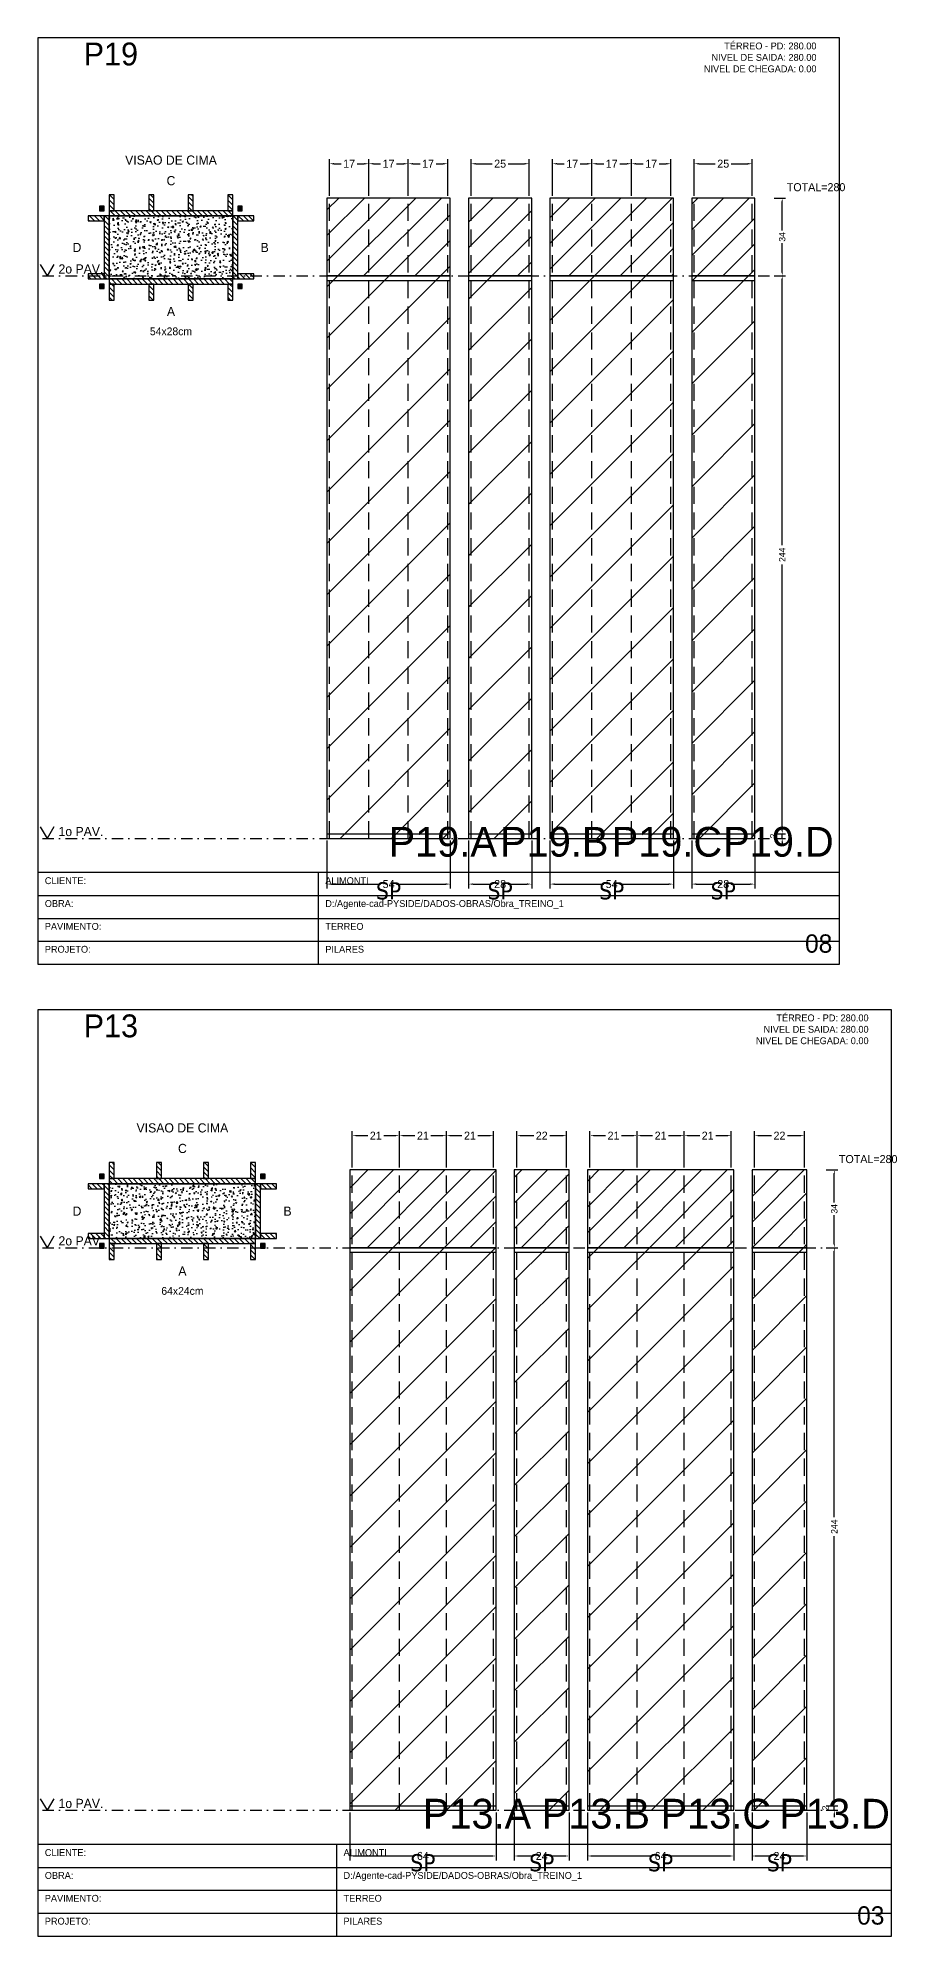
# Model space of a CAD drawing. Header units: metres. Extents: x 0 to 2095, y 0 to 2105.
# Drawn here: x 797 to 1173, y 0 to 830 of the extents above; entities that cross this region are included whole.
import ezdxf
from ezdxf.enums import TextEntityAlignment as Align

# ---------------------------------------------------------------- set-up
doc = ezdxf.new("R2010")
doc.units = ezdxf.units.M
doc.linetypes.add('DIVIDE2', pattern=[0.25, 0.125, -0.0625, 0, -0.0625])
doc.linetypes.add('HIDDEN', pattern=[0.375, 0.25, -0.125])
for name, color, linetype in [('BORDA_CELULA', 9, 'Continuous'), ('CARIMBO', 255, 'Continuous'), ('CHAPA', 1, 'Continuous'), ('CONCRETO', 251, 'Continuous'), ('COTA', 241, 'Continuous'), ('Hachura', 251, 'Continuous'), ('LABEL_ID', 3, 'Continuous'), ('NOMENCLATURA', 7, 'Continuous'), ('Nível', 160, 'Continuous'), ('Painéis', 200, 'Continuous'), ('SARR_2.2x7', 40, 'Continuous'), ('Texto Seção', 7, 'Continuous'), ('TEXTO_GERAL', 7, 'Continuous')]:
    doc.layers.add(name, color=color, linetype=linetype)
doc.dimstyles.new('FACE_DIM', dxfattribs={"dimtxt": 3.5, "dimasz": 2, "dimexe": 2, "dimexo": 1, "dimgap": 1, "dimtad": 1, "dimdec": 0, "dimrnd": 1, "dimcen": 2.5, "dimclrd": 4, "dimclre": 4, "dimclrt": 4, "dimazin": 3, "dimtfac": 1, "dimtmove": 0, "dimatfit": 3})

# ---------------------------------------------------------------- blocks, each defined once
blk = doc.blocks.new('_CLOSEDFILLED')
at = {"color": 0, "linetype": 'BYBLOCK'}
blk.add_solid([(-1, 0.16), (0, 0), (-1, -0.16)], dxfattribs=at)
blk = doc.blocks.new('*D33')
at = {"color": 4}
for p, q in [((933.2, 54), (933.2, 33)), ((997.2, 54), (997.2, 33)), ((935.2, 35), (961.7, 35)), ((968.7, 35), (995.2, 35))]:
    blk.add_line(p, q, dxfattribs=at)
at = {"layer": 'Defpoints'}
for p in [(933.2, 55), (997.2, 55), (933.2, 35)]:
    blk.add_point(p, dxfattribs=at)
at = {"color": 4, "xscale": 2, "yscale": 2, "rotation": 180}
blk.add_blockref('_CLOSEDFILLED', (933.2, 35), dxfattribs=at)
at = {"color": 4, "xscale": 2, "yscale": 2}
blk.add_blockref('_CLOSEDFILLED', (997.2, 35), dxfattribs=at)
at = {"color": 4, "insert": (965.2, 35), "char_height": 3.5, "attachment_point": 5}
blk.add_mtext('64', dxfattribs=at)
blk = doc.blocks.new('*D34')
at = {"color": 4}
for p, q in [((934.3, 336), (934.3, 352)), ((936.3, 350), (941.1, 350)), ((948.1, 350), (952.9, 350)), ((954.9, 336), (954.9, 352))]:
    blk.add_line(p, q, dxfattribs=at)
at = {"layer": 'Defpoints'}
for p in [(934.3, 350), (934.3, 335), (954.9, 335)]:
    blk.add_point(p, dxfattribs=at)
at = {"color": 4, "xscale": 2, "yscale": 2, "rotation": 180}
blk.add_blockref('_CLOSEDFILLED', (934.3, 350), dxfattribs=at)
at = {"color": 4, "xscale": 2, "yscale": 2}
blk.add_blockref('_CLOSEDFILLED', (954.9, 350), dxfattribs=at)
at = {"color": 4, "insert": (944.6, 350), "char_height": 3.5, "attachment_point": 5}
blk.add_mtext('21', dxfattribs=at)
blk = doc.blocks.new('*D35')
at = {"color": 4}
for p, q in [((954.9, 336), (954.9, 352)), ((956.9, 350), (961.7, 350)), ((968.7, 350), (973.5, 350)), ((975.5, 336), (975.5, 352))]:
    blk.add_line(p, q, dxfattribs=at)
at = {"layer": 'Defpoints'}
for p in [(954.9, 350), (954.9, 335), (975.5, 335)]:
    blk.add_point(p, dxfattribs=at)
at = {"color": 4, "xscale": 2, "yscale": 2, "rotation": 180}
blk.add_blockref('_CLOSEDFILLED', (954.9, 350), dxfattribs=at)
at = {"color": 4, "xscale": 2, "yscale": 2}
blk.add_blockref('_CLOSEDFILLED', (975.5, 350), dxfattribs=at)
at = {"color": 4, "insert": (965.2, 350), "char_height": 3.5, "attachment_point": 5}
blk.add_mtext('21', dxfattribs=at)
blk = doc.blocks.new('*D36')
at = {"color": 4}
for p, q in [((975.5, 336), (975.5, 352)), ((977.5, 350), (982.3, 350)), ((989.3, 350), (994.1, 350)), ((996.1, 336), (996.1, 352))]:
    blk.add_line(p, q, dxfattribs=at)
at = {"layer": 'Defpoints'}
for p in [(975.5, 350), (975.5, 335), (996.1, 335)]:
    blk.add_point(p, dxfattribs=at)
at = {"color": 4, "xscale": 2, "yscale": 2, "rotation": 180}
blk.add_blockref('_CLOSEDFILLED', (975.5, 350), dxfattribs=at)
at = {"color": 4, "xscale": 2, "yscale": 2}
blk.add_blockref('_CLOSEDFILLED', (996.1, 350), dxfattribs=at)
at = {"color": 4, "insert": (985.8, 350), "char_height": 3.5, "attachment_point": 5}
blk.add_mtext('21', dxfattribs=at)
blk = doc.blocks.new('*D37')
at = {"color": 4}
for p, q in [((1005.2, 54), (1005.2, 33)), ((1029.2, 54), (1029.2, 33)), ((1007.2, 35), (1013.7, 35)), ((1020.7, 35), (1027.2, 35))]:
    blk.add_line(p, q, dxfattribs=at)
at = {"layer": 'Defpoints'}
for p in [(1005.2, 55), (1029.2, 55), (1005.2, 35)]:
    blk.add_point(p, dxfattribs=at)
at = {"color": 4, "xscale": 2, "yscale": 2, "rotation": 180}
blk.add_blockref('_CLOSEDFILLED', (1005.2, 35), dxfattribs=at)
at = {"color": 4, "xscale": 2, "yscale": 2}
blk.add_blockref('_CLOSEDFILLED', (1029.2, 35), dxfattribs=at)
at = {"color": 4, "insert": (1017.2, 35), "char_height": 3.5, "attachment_point": 5}
blk.add_mtext('24', dxfattribs=at)
blk = doc.blocks.new('*D38')
at = {"color": 4}
for p, q in [((1006.3, 336), (1006.3, 352)), ((1008.3, 350), (1013.7, 350)), ((1020.7, 350), (1026.1, 350)), ((1028.1, 336), (1028.1, 352))]:
    blk.add_line(p, q, dxfattribs=at)
at = {"layer": 'Defpoints'}
for p in [(1006.3, 350), (1006.3, 335), (1028.1, 335)]:
    blk.add_point(p, dxfattribs=at)
at = {"color": 4, "xscale": 2, "yscale": 2, "rotation": 180}
blk.add_blockref('_CLOSEDFILLED', (1006.3, 350), dxfattribs=at)
at = {"color": 4, "xscale": 2, "yscale": 2}
blk.add_blockref('_CLOSEDFILLED', (1028.1, 350), dxfattribs=at)
at = {"color": 4, "insert": (1017.2, 350), "char_height": 3.5, "attachment_point": 5}
blk.add_mtext('22', dxfattribs=at)
blk = doc.blocks.new('*D39')
at = {"color": 4}
for p, q in [((1037.2, 54), (1037.2, 33)), ((1101.2, 54), (1101.2, 33)), ((1039.2, 35), (1065.7, 35)), ((1072.7, 35), (1099.2, 35))]:
    blk.add_line(p, q, dxfattribs=at)
at = {"layer": 'Defpoints'}
for p in [(1037.2, 55), (1101.2, 55), (1037.2, 35)]:
    blk.add_point(p, dxfattribs=at)
at = {"color": 4, "xscale": 2, "yscale": 2, "rotation": 180}
blk.add_blockref('_CLOSEDFILLED', (1037.2, 35), dxfattribs=at)
at = {"color": 4, "xscale": 2, "yscale": 2}
blk.add_blockref('_CLOSEDFILLED', (1101.2, 35), dxfattribs=at)
at = {"color": 4, "insert": (1069.2, 35), "char_height": 3.5, "attachment_point": 5}
blk.add_mtext('64', dxfattribs=at)
blk = doc.blocks.new('*D40')
at = {"color": 4}
for p, q in [((1038.3, 336), (1038.3, 352)), ((1040.3, 350), (1045.1, 350)), ((1052.1, 350), (1056.9, 350)), ((1058.9, 336), (1058.9, 352))]:
    blk.add_line(p, q, dxfattribs=at)
at = {"layer": 'Defpoints'}
for p in [(1038.3, 350), (1038.3, 335), (1058.9, 335)]:
    blk.add_point(p, dxfattribs=at)
at = {"color": 4, "xscale": 2, "yscale": 2, "rotation": 180}
blk.add_blockref('_CLOSEDFILLED', (1038.3, 350), dxfattribs=at)
at = {"color": 4, "xscale": 2, "yscale": 2}
blk.add_blockref('_CLOSEDFILLED', (1058.9, 350), dxfattribs=at)
at = {"color": 4, "insert": (1048.6, 350), "char_height": 3.5, "attachment_point": 5}
blk.add_mtext('21', dxfattribs=at)
blk = doc.blocks.new('*D41')
at = {"color": 4}
for p, q in [((1058.9, 336), (1058.9, 352)), ((1060.9, 350), (1065.7, 350)), ((1072.7, 350), (1077.5, 350)), ((1079.5, 336), (1079.5, 352))]:
    blk.add_line(p, q, dxfattribs=at)
at = {"layer": 'Defpoints'}
for p in [(1058.9, 350), (1058.9, 335), (1079.5, 335)]:
    blk.add_point(p, dxfattribs=at)
at = {"color": 4, "xscale": 2, "yscale": 2, "rotation": 180}
blk.add_blockref('_CLOSEDFILLED', (1058.9, 350), dxfattribs=at)
at = {"color": 4, "xscale": 2, "yscale": 2}
blk.add_blockref('_CLOSEDFILLED', (1079.5, 350), dxfattribs=at)
at = {"color": 4, "insert": (1069.2, 350), "char_height": 3.5, "attachment_point": 5}
blk.add_mtext('21', dxfattribs=at)
blk = doc.blocks.new('*D42')
at = {"color": 4}
for p, q in [((1079.5, 336), (1079.5, 352)), ((1081.5, 350), (1086.3, 350)), ((1093.3, 350), (1098.1, 350)), ((1100.1, 336), (1100.1, 352))]:
    blk.add_line(p, q, dxfattribs=at)
at = {"layer": 'Defpoints'}
for p in [(1079.5, 350), (1079.5, 335), (1100.1, 335)]:
    blk.add_point(p, dxfattribs=at)
at = {"color": 4, "xscale": 2, "yscale": 2, "rotation": 180}
blk.add_blockref('_CLOSEDFILLED', (1079.5, 350), dxfattribs=at)
at = {"color": 4, "xscale": 2, "yscale": 2}
blk.add_blockref('_CLOSEDFILLED', (1100.1, 350), dxfattribs=at)
at = {"color": 4, "insert": (1089.8, 350), "char_height": 3.5, "attachment_point": 5}
blk.add_mtext('21', dxfattribs=at)
blk = doc.blocks.new('*D43')
at = {"color": 4}
for p, q in [((1109.2, 54), (1109.2, 33)), ((1133.2, 54), (1133.2, 33)), ((1111.2, 35), (1117.7, 35)), ((1124.7, 35), (1131.2, 35))]:
    blk.add_line(p, q, dxfattribs=at)
at = {"layer": 'Defpoints'}
for p in [(1109.2, 55), (1133.2, 55), (1109.2, 35)]:
    blk.add_point(p, dxfattribs=at)
at = {"color": 4, "xscale": 2, "yscale": 2, "rotation": 180}
blk.add_blockref('_CLOSEDFILLED', (1109.2, 35), dxfattribs=at)
at = {"color": 4, "xscale": 2, "yscale": 2}
blk.add_blockref('_CLOSEDFILLED', (1133.2, 35), dxfattribs=at)
at = {"color": 4, "insert": (1121.2, 35), "char_height": 3.5, "attachment_point": 5}
blk.add_mtext('24', dxfattribs=at)
blk = doc.blocks.new('*D44')
at = {"color": 4}
for p, q in [((1110.3, 336), (1110.3, 352)), ((1112.3, 350), (1117.7, 350)), ((1124.7, 350), (1130.1, 350)), ((1132.1, 336), (1132.1, 352))]:
    blk.add_line(p, q, dxfattribs=at)
at = {"layer": 'Defpoints'}
for p in [(1110.3, 350), (1110.3, 335), (1132.1, 335)]:
    blk.add_point(p, dxfattribs=at)
at = {"color": 4, "xscale": 2, "yscale": 2, "rotation": 180}
blk.add_blockref('_CLOSEDFILLED', (1110.3, 350), dxfattribs=at)
at = {"color": 4, "xscale": 2, "yscale": 2}
blk.add_blockref('_CLOSEDFILLED', (1132.1, 350), dxfattribs=at)
at = {"color": 4, "insert": (1121.2, 350), "char_height": 3.5, "attachment_point": 5}
blk.add_mtext('22', dxfattribs=at)
blk = doc.blocks.new('*D46')
at = {"color": 4}
for p, q in [((1141.7, 301), (1146.7, 301)), ((1145.2, 183.2), (1145.2, 299.5)), ((1145.2, 58.5), (1145.2, 174.8)), ((1141.7, 57), (1146.7, 57))]:
    blk.add_line(p, q, dxfattribs=at)
at = {"layer": 'Defpoints'}
for p in [(1141.2, 301), (1141.2, 57), (1145.2, 57)]:
    blk.add_point(p, dxfattribs=at)
at = {"color": 4, "xscale": 1.5, "yscale": 1.5}
for p, rotation in [((1145.2, 301), 90), ((1145.2, 57), 270)]:
    blk.add_blockref('_CLOSEDFILLED', p, dxfattribs=dict(at, rotation=rotation))
at = {"color": 4, "insert": (1145.2, 179), "char_height": 2.8, "attachment_point": 5, "rotation": 90}
blk.add_mtext('244', dxfattribs=at)
blk = doc.blocks.new('*D47')
at = {"color": 4}
for p, q in [((1141.7, 335), (1146.7, 335)), ((1145.2, 320.8), (1145.2, 333.5)), ((1145.2, 302.5), (1145.2, 315.2)), ((1141.7, 301), (1146.7, 301))]:
    blk.add_line(p, q, dxfattribs=at)
at = {"layer": 'Defpoints'}
for p in [(1141.2, 335), (1141.2, 301), (1145.2, 301)]:
    blk.add_point(p, dxfattribs=at)
at = {"color": 4, "xscale": 1.5, "yscale": 1.5}
for p, rotation in [((1145.2, 335), 90), ((1145.2, 301), 270)]:
    blk.add_blockref('_CLOSEDFILLED', p, dxfattribs=dict(at, rotation=rotation))
at = {"color": 4, "insert": (1145.2, 318), "char_height": 2.8, "attachment_point": 5, "rotation": 90}
blk.add_mtext('34', dxfattribs=at)
blk = doc.blocks.new('*D96')
at = {"color": 4}
for p, q in [((923.2, 479), (923.2, 458)), ((977.2, 479), (977.2, 458)), ((925.2, 460), (946.7, 460)), ((953.7, 460), (975.2, 460))]:
    blk.add_line(p, q, dxfattribs=at)
at = {"layer": 'Defpoints'}
for p in [(923.2, 480), (977.2, 480), (923.2, 460)]:
    blk.add_point(p, dxfattribs=at)
at = {"color": 4, "xscale": 2, "yscale": 2, "rotation": 180}
blk.add_blockref('_CLOSEDFILLED', (923.2, 460), dxfattribs=at)
at = {"color": 4, "xscale": 2, "yscale": 2}
blk.add_blockref('_CLOSEDFILLED', (977.2, 460), dxfattribs=at)
at = {"color": 4, "insert": (950.2, 460), "char_height": 3.5, "attachment_point": 5}
blk.add_mtext('54', dxfattribs=at)
blk = doc.blocks.new('*D97')
at = {"color": 4}
for p, q in [((924.3, 761), (924.3, 777)), ((926.3, 775), (929.43, 775)), ((936.43, 775), (939.57, 775)), ((941.57, 761), (941.57, 777))]:
    blk.add_line(p, q, dxfattribs=at)
at = {"layer": 'Defpoints'}
for p in [(924.3, 775), (924.3, 760), (941.57, 760)]:
    blk.add_point(p, dxfattribs=at)
at = {"color": 4, "xscale": 2, "yscale": 2, "rotation": 180}
blk.add_blockref('_CLOSEDFILLED', (924.3, 775), dxfattribs=at)
at = {"color": 4, "xscale": 2, "yscale": 2}
blk.add_blockref('_CLOSEDFILLED', (941.57, 775), dxfattribs=at)
at = {"color": 4, "insert": (932.93, 775), "char_height": 3.5, "attachment_point": 5}
blk.add_mtext('17', dxfattribs=at)
blk = doc.blocks.new('*D98')
at = {"color": 4}
for p, q in [((941.57, 761), (941.57, 777)), ((943.57, 775), (946.7, 775)), ((953.7, 775), (956.83, 775)), ((958.83, 761), (958.83, 777))]:
    blk.add_line(p, q, dxfattribs=at)
at = {"layer": 'Defpoints'}
for p in [(941.57, 775), (941.57, 760), (958.83, 760)]:
    blk.add_point(p, dxfattribs=at)
at = {"color": 4, "xscale": 2, "yscale": 2, "rotation": 180}
blk.add_blockref('_CLOSEDFILLED', (941.57, 775), dxfattribs=at)
at = {"color": 4, "xscale": 2, "yscale": 2}
blk.add_blockref('_CLOSEDFILLED', (958.83, 775), dxfattribs=at)
at = {"color": 4, "insert": (950.2, 775), "char_height": 3.5, "attachment_point": 5}
blk.add_mtext('17', dxfattribs=at)
blk = doc.blocks.new('*D99')
at = {"color": 4}
for p, q in [((958.83, 761), (958.83, 777)), ((960.83, 775), (963.97, 775)), ((970.97, 775), (974.1, 775)), ((976.1, 761), (976.1, 777))]:
    blk.add_line(p, q, dxfattribs=at)
at = {"layer": 'Defpoints'}
for p in [(958.83, 775), (958.83, 760), (976.1, 760)]:
    blk.add_point(p, dxfattribs=at)
at = {"color": 4, "xscale": 2, "yscale": 2, "rotation": 180}
blk.add_blockref('_CLOSEDFILLED', (958.83, 775), dxfattribs=at)
at = {"color": 4, "xscale": 2, "yscale": 2}
blk.add_blockref('_CLOSEDFILLED', (976.1, 775), dxfattribs=at)
at = {"color": 4, "insert": (967.47, 775), "char_height": 3.5, "attachment_point": 5}
blk.add_mtext('17', dxfattribs=at)
blk = doc.blocks.new('*D100')
at = {"color": 4}
for p, q in [((985.2, 479), (985.2, 458)), ((1012.8, 479), (1012.8, 458)), ((987.2, 460), (995.5, 460)), ((1002.5, 460), (1010.8, 460))]:
    blk.add_line(p, q, dxfattribs=at)
at = {"layer": 'Defpoints'}
for p in [(985.2, 480), (1012.8, 480), (985.2, 460)]:
    blk.add_point(p, dxfattribs=at)
at = {"color": 4, "xscale": 2, "yscale": 2, "rotation": 180}
blk.add_blockref('_CLOSEDFILLED', (985.2, 460), dxfattribs=at)
at = {"color": 4, "xscale": 2, "yscale": 2}
blk.add_blockref('_CLOSEDFILLED', (1012.8, 460), dxfattribs=at)
at = {"color": 4, "insert": (999, 460), "char_height": 3.5, "attachment_point": 5}
blk.add_mtext('28', dxfattribs=at)
blk = doc.blocks.new('*D101')
at = {"color": 4}
for p, q in [((986.3, 761), (986.3, 777)), ((988.3, 775), (995.5, 775)), ((1002.5, 775), (1009.7, 775)), ((1011.7, 761), (1011.7, 777))]:
    blk.add_line(p, q, dxfattribs=at)
at = {"layer": 'Defpoints'}
for p in [(986.3, 775), (986.3, 760), (1011.7, 760)]:
    blk.add_point(p, dxfattribs=at)
at = {"color": 4, "xscale": 2, "yscale": 2, "rotation": 180}
blk.add_blockref('_CLOSEDFILLED', (986.3, 775), dxfattribs=at)
at = {"color": 4, "xscale": 2, "yscale": 2}
blk.add_blockref('_CLOSEDFILLED', (1011.7, 775), dxfattribs=at)
at = {"color": 4, "insert": (999, 775), "char_height": 3.5, "attachment_point": 5}
blk.add_mtext('25', dxfattribs=at)
blk = doc.blocks.new('*D102')
at = {"color": 4}
for p, q in [((1020.8, 479), (1020.8, 458)), ((1074.8, 479), (1074.8, 458)), ((1022.8, 460), (1044.3, 460)), ((1051.3, 460), (1072.8, 460))]:
    blk.add_line(p, q, dxfattribs=at)
at = {"layer": 'Defpoints'}
for p in [(1020.8, 480), (1074.8, 480), (1020.8, 460)]:
    blk.add_point(p, dxfattribs=at)
at = {"color": 4, "xscale": 2, "yscale": 2, "rotation": 180}
blk.add_blockref('_CLOSEDFILLED', (1020.8, 460), dxfattribs=at)
at = {"color": 4, "xscale": 2, "yscale": 2}
blk.add_blockref('_CLOSEDFILLED', (1074.8, 460), dxfattribs=at)
at = {"color": 4, "insert": (1047.8, 460), "char_height": 3.5, "attachment_point": 5}
blk.add_mtext('54', dxfattribs=at)
blk = doc.blocks.new('*D103')
at = {"color": 4}
for p, q in [((1021.9, 761), (1021.9, 777)), ((1023.9, 775), (1027.03, 775)), ((1034.03, 775), (1037.17, 775)), ((1039.17, 761), (1039.17, 777))]:
    blk.add_line(p, q, dxfattribs=at)
at = {"layer": 'Defpoints'}
for p in [(1021.9, 775), (1021.9, 760), (1039.17, 760)]:
    blk.add_point(p, dxfattribs=at)
at = {"color": 4, "xscale": 2, "yscale": 2, "rotation": 180}
blk.add_blockref('_CLOSEDFILLED', (1021.9, 775), dxfattribs=at)
at = {"color": 4, "xscale": 2, "yscale": 2}
blk.add_blockref('_CLOSEDFILLED', (1039.17, 775), dxfattribs=at)
at = {"color": 4, "insert": (1030.53, 775), "char_height": 3.5, "attachment_point": 5}
blk.add_mtext('17', dxfattribs=at)
blk = doc.blocks.new('*D104')
at = {"color": 4}
for p, q in [((1039.17, 761), (1039.17, 777)), ((1041.17, 775), (1044.3, 775)), ((1051.3, 775), (1054.43, 775)), ((1056.43, 761), (1056.43, 777))]:
    blk.add_line(p, q, dxfattribs=at)
at = {"layer": 'Defpoints'}
for p in [(1039.17, 775), (1039.17, 760), (1056.43, 760)]:
    blk.add_point(p, dxfattribs=at)
at = {"color": 4, "xscale": 2, "yscale": 2, "rotation": 180}
blk.add_blockref('_CLOSEDFILLED', (1039.17, 775), dxfattribs=at)
at = {"color": 4, "xscale": 2, "yscale": 2}
blk.add_blockref('_CLOSEDFILLED', (1056.43, 775), dxfattribs=at)
at = {"color": 4, "insert": (1047.8, 775), "char_height": 3.5, "attachment_point": 5}
blk.add_mtext('17', dxfattribs=at)
blk = doc.blocks.new('*D105')
at = {"color": 4}
for p, q in [((1056.43, 761), (1056.43, 777)), ((1058.43, 775), (1061.57, 775)), ((1068.57, 775), (1071.7, 775)), ((1073.7, 761), (1073.7, 777))]:
    blk.add_line(p, q, dxfattribs=at)
at = {"layer": 'Defpoints'}
for p in [(1056.43, 775), (1056.43, 760), (1073.7, 760)]:
    blk.add_point(p, dxfattribs=at)
at = {"color": 4, "xscale": 2, "yscale": 2, "rotation": 180}
blk.add_blockref('_CLOSEDFILLED', (1056.43, 775), dxfattribs=at)
at = {"color": 4, "xscale": 2, "yscale": 2}
blk.add_blockref('_CLOSEDFILLED', (1073.7, 775), dxfattribs=at)
at = {"color": 4, "insert": (1065.07, 775), "char_height": 3.5, "attachment_point": 5}
blk.add_mtext('17', dxfattribs=at)
blk = doc.blocks.new('*D106')
at = {"color": 4}
for p, q in [((1082.8, 479), (1082.8, 458)), ((1110.4, 479), (1110.4, 458)), ((1084.8, 460), (1093.1, 460)), ((1100.1, 460), (1108.4, 460))]:
    blk.add_line(p, q, dxfattribs=at)
at = {"layer": 'Defpoints'}
for p in [(1082.8, 480), (1110.4, 480), (1082.8, 460)]:
    blk.add_point(p, dxfattribs=at)
at = {"color": 4, "xscale": 2, "yscale": 2, "rotation": 180}
blk.add_blockref('_CLOSEDFILLED', (1082.8, 460), dxfattribs=at)
at = {"color": 4, "xscale": 2, "yscale": 2}
blk.add_blockref('_CLOSEDFILLED', (1110.4, 460), dxfattribs=at)
at = {"color": 4, "insert": (1096.6, 460), "char_height": 3.5, "attachment_point": 5}
blk.add_mtext('28', dxfattribs=at)
blk = doc.blocks.new('*D107')
at = {"color": 4}
for p, q in [((1083.9, 761), (1083.9, 777)), ((1085.9, 775), (1093.1, 775)), ((1100.1, 775), (1107.3, 775)), ((1109.3, 761), (1109.3, 777))]:
    blk.add_line(p, q, dxfattribs=at)
at = {"layer": 'Defpoints'}
for p in [(1083.9, 775), (1083.9, 760), (1109.3, 760)]:
    blk.add_point(p, dxfattribs=at)
at = {"color": 4, "xscale": 2, "yscale": 2, "rotation": 180}
blk.add_blockref('_CLOSEDFILLED', (1083.9, 775), dxfattribs=at)
at = {"color": 4, "xscale": 2, "yscale": 2}
blk.add_blockref('_CLOSEDFILLED', (1109.3, 775), dxfattribs=at)
at = {"color": 4, "insert": (1096.6, 775), "char_height": 3.5, "attachment_point": 5}
blk.add_mtext('25', dxfattribs=at)
blk = doc.blocks.new('*D109')
at = {"color": 4}
for p, q in [((1118.9, 726), (1123.9, 726)), ((1122.4, 608.2), (1122.4, 724.5)), ((1122.4, 483.5), (1122.4, 599.8)), ((1118.9, 482), (1123.9, 482))]:
    blk.add_line(p, q, dxfattribs=at)
at = {"layer": 'Defpoints'}
for p in [(1118.4, 726), (1118.4, 482), (1122.4, 482)]:
    blk.add_point(p, dxfattribs=at)
at = {"color": 4, "xscale": 1.5, "yscale": 1.5}
for p, rotation in [((1122.4, 726), 90), ((1122.4, 482), 270)]:
    blk.add_blockref('_CLOSEDFILLED', p, dxfattribs=dict(at, rotation=rotation))
at = {"color": 4, "insert": (1122.4, 604), "char_height": 2.8, "attachment_point": 5, "rotation": 90}
blk.add_mtext('244', dxfattribs=at)
blk = doc.blocks.new('*D110')
at = {"color": 4}
for p, q in [((1118.9, 760), (1123.9, 760)), ((1122.4, 745.8), (1122.4, 758.5)), ((1122.4, 727.5), (1122.4, 740.2)), ((1118.9, 726), (1123.9, 726))]:
    blk.add_line(p, q, dxfattribs=at)
at = {"layer": 'Defpoints'}
for p in [(1118.4, 760), (1118.4, 726), (1122.4, 726)]:
    blk.add_point(p, dxfattribs=at)
at = {"color": 4, "xscale": 1.5, "yscale": 1.5}
for p, rotation in [((1122.4, 760), 90), ((1122.4, 726), 270)]:
    blk.add_blockref('_CLOSEDFILLED', p, dxfattribs=dict(at, rotation=rotation))
at = {"color": 4, "insert": (1122.4, 743), "char_height": 2.8, "attachment_point": 5, "rotation": 90}
blk.add_mtext('34', dxfattribs=at)

msp = doc.modelspace()

# ---------------------------------------------------------------- hatches: boundary and pattern name
at = {"layer": 'CHAPA'}
for points in [[(823.8, 754.4), (825.8, 754.4), (825.8, 756.4), (823.8, 756.4)], [(884.2, 754.4), (886.2, 754.4), (886.2, 756.4), (884.2, 756.4)], [(823.8, 720.4), (825.8, 720.4), (825.8, 722.4), (823.8, 722.4)], [(884.2, 720.4), (886.2, 720.4), (886.2, 722.4), (884.2, 722.4)], [(823.8, 331.2), (825.8, 331.2), (825.8, 333.2), (823.8, 333.2)], [(894.2, 331.2), (896.2, 331.2), (896.2, 333.2), (894.2, 333.2)], [(823.8, 300.8), (825.8, 300.8), (825.8, 302.8), (823.8, 302.8)], [(894.2, 300.8), (896.2, 300.8), (896.2, 302.8), (894.2, 302.8)]]:
    msp.add_hatch(color=1, dxfattribs=at).paths.add_polyline_path(points)
at = {"layer": 'COTA'}
h = msp.add_hatch(dxfattribs=at)
h.set_pattern_fill('AR-CONC', color=256, scale=0.03)
h.paths.add_polyline_path([(828, 724.6), (882, 724.6), (882, 752.2), (828, 752.2)])
h = msp.add_hatch(dxfattribs=at)
h.set_pattern_fill('AR-CONC', color=256, scale=0.03)
h.paths.add_polyline_path([(828, 305), (892, 305), (892, 329), (828, 329)])
at = {"layer": 'Hachura'}
h = msp.add_hatch(dxfattribs=at)
h.set_pattern_fill('ANSI31', color=256, scale=2.5)
h.paths.add_polyline_path([(923.2, 726), (977.2, 726), (977.2, 760), (923.2, 760)])
h = msp.add_hatch(dxfattribs=at)
h.set_pattern_fill('ANSI31', color=256, scale=2.5)
h.paths.add_polyline_path([(985.2, 726), (1012.8, 726), (1012.8, 760), (985.2, 760)])
h = msp.add_hatch(dxfattribs=at)
h.set_pattern_fill('ANSI31', color=256, scale=2.5)
h.paths.add_polyline_path([(1020.8, 726), (1074.8, 726), (1074.8, 760), (1020.8, 760)])
h = msp.add_hatch(dxfattribs=at)
h.set_pattern_fill('ANSI31', color=256, scale=2.5)
h.paths.add_polyline_path([(1082.8, 726), (1110.4, 726), (1110.4, 760), (1082.8, 760)])
h = msp.add_hatch(dxfattribs=at)
h.set_pattern_fill('ANSI31', color=256, scale=0.5, angle=270)
h.paths.add_polyline_path([(825.8, 724.6), (828, 724.6), (828, 752.2), (825.8, 752.2)])
h = msp.add_hatch(dxfattribs=at)
h.set_pattern_fill('ANSI31', color=256, scale=0.5, angle=270)
h.paths.add_polyline_path([(828, 752.2), (882, 752.2), (882, 754.4), (828, 754.4)])
h = msp.add_hatch(dxfattribs=at)
h.set_pattern_fill('ANSI31', color=256, scale=0.5, angle=270)
h.paths.add_polyline_path([(882, 724.6), (884.2, 724.6), (884.2, 752.2), (882, 752.2)])
h = msp.add_hatch(dxfattribs=at)
h.set_pattern_fill('ANSI31', color=256, scale=0.5, angle=270)
h.paths.add_polyline_path([(828, 722.4), (882, 722.4), (882, 724.6), (828, 724.6)])
h = msp.add_hatch(dxfattribs=at)
h.set_pattern_fill('ANSI31', color=256, scale=5)
h.paths.add_polyline_path([(923.2, 480), (977.2, 480), (977.2, 726), (923.2, 726)])
h = msp.add_hatch(dxfattribs=at)
h.set_pattern_fill('ANSI31', color=256, scale=5)
h.paths.add_polyline_path([(985.2, 480), (1012.8, 480), (1012.8, 726), (985.2, 726)])
h = msp.add_hatch(dxfattribs=at)
h.set_pattern_fill('ANSI31', color=256, scale=5)
h.paths.add_polyline_path([(1020.8, 480), (1074.8, 480), (1074.8, 726), (1020.8, 726)])
h = msp.add_hatch(dxfattribs=at)
h.set_pattern_fill('ANSI31', color=256, scale=5)
h.paths.add_polyline_path([(1082.8, 480), (1110.4, 480), (1110.4, 726), (1082.8, 726)])
h = msp.add_hatch(dxfattribs=at)
h.set_pattern_fill('ANSI31', color=256, scale=2.5)
h.paths.add_polyline_path([(933.2, 301), (997.2, 301), (997.2, 335), (933.2, 335)])
h = msp.add_hatch(dxfattribs=at)
h.set_pattern_fill('ANSI31', color=256, scale=2.5)
h.paths.add_polyline_path([(1005.2, 301), (1029.2, 301), (1029.2, 335), (1005.2, 335)])
h = msp.add_hatch(dxfattribs=at)
h.set_pattern_fill('ANSI31', color=256, scale=2.5)
h.paths.add_polyline_path([(1037.2, 301), (1101.2, 301), (1101.2, 335), (1037.2, 335)])
h = msp.add_hatch(dxfattribs=at)
h.set_pattern_fill('ANSI31', color=256, scale=2.5)
h.paths.add_polyline_path([(1109.2, 301), (1133.2, 301), (1133.2, 335), (1109.2, 335)])
h = msp.add_hatch(dxfattribs=at)
h.set_pattern_fill('ANSI31', color=256, scale=0.5, angle=270)
h.paths.add_polyline_path([(825.8, 305), (828, 305), (828, 329), (825.8, 329)])
h = msp.add_hatch(dxfattribs=at)
h.set_pattern_fill('ANSI31', color=256, scale=0.5, angle=270)
h.paths.add_polyline_path([(828, 329), (892, 329), (892, 331.2), (828, 331.2)])
h = msp.add_hatch(dxfattribs=at)
h.set_pattern_fill('ANSI31', color=256, scale=0.5, angle=270)
h.paths.add_polyline_path([(892, 305), (894.2, 305), (894.2, 329), (892, 329)])
h = msp.add_hatch(dxfattribs=at)
h.set_pattern_fill('ANSI31', color=256, scale=0.5, angle=270)
h.paths.add_polyline_path([(828, 302.8), (892, 302.8), (892, 305), (828, 305)])
h = msp.add_hatch(dxfattribs=at)
h.set_pattern_fill('ANSI31', color=256, scale=5)
h.paths.add_polyline_path([(933.2, 55), (997.2, 55), (997.2, 301), (933.2, 301)])
h = msp.add_hatch(dxfattribs=at)
h.set_pattern_fill('ANSI31', color=256, scale=5)
h.paths.add_polyline_path([(1005.2, 55), (1029.2, 55), (1029.2, 301), (1005.2, 301)])
h = msp.add_hatch(dxfattribs=at)
h.set_pattern_fill('ANSI31', color=256, scale=5)
h.paths.add_polyline_path([(1037.2, 55), (1101.2, 55), (1101.2, 301), (1037.2, 301)])
h = msp.add_hatch(dxfattribs=at)
h.set_pattern_fill('ANSI31', color=256, scale=5)
h.paths.add_polyline_path([(1109.2, 55), (1133.2, 55), (1133.2, 301), (1109.2, 301)])
at = {"layer": 'SARR_2.2x7'}
h = msp.add_hatch(dxfattribs=at)
h.set_pattern_fill('ANSI31', color=256, scale=0.5, angle=270)
h.paths.add_polyline_path([(828, 754.4), (830.2, 754.4), (830.2, 761.4), (828, 761.4)])
h = msp.add_hatch(dxfattribs=at)
h.set_pattern_fill('ANSI31', color=256, scale=0.5, angle=270)
h.paths.add_polyline_path([(845.27, 754.4), (847.47, 754.4), (847.47, 761.4), (845.27, 761.4)])
h = msp.add_hatch(dxfattribs=at)
h.set_pattern_fill('ANSI31', color=256, scale=0.5, angle=270)
h.paths.add_polyline_path([(862.53, 754.4), (864.73, 754.4), (864.73, 761.4), (862.53, 761.4)])
h = msp.add_hatch(dxfattribs=at)
h.set_pattern_fill('ANSI31', color=256, scale=0.5, angle=270)
h.paths.add_polyline_path([(879.8, 754.4), (882, 754.4), (882, 761.4), (879.8, 761.4)])
h = msp.add_hatch(dxfattribs=at)
h.set_pattern_fill('ANSI31', color=256, scale=0.5, angle=270)
h.paths.add_polyline_path([(818.8, 750), (825.8, 750), (825.8, 752.2), (818.8, 752.2)])
h = msp.add_hatch(dxfattribs=at)
h.set_pattern_fill('ANSI31', color=256, scale=0.5, angle=270)
h.paths.add_polyline_path([(884.2, 750), (891.2, 750), (891.2, 752.2), (884.2, 752.2)])
h = msp.add_hatch(dxfattribs=at)
h.set_pattern_fill('ANSI31', color=256, scale=0.5, angle=270)
h.paths.add_polyline_path([(818.8, 724.6), (825.8, 724.6), (825.8, 726.8), (818.8, 726.8)])
h = msp.add_hatch(dxfattribs=at)
h.set_pattern_fill('ANSI31', color=256, scale=0.5, angle=270)
h.paths.add_polyline_path([(828, 715.4), (830.2, 715.4), (830.2, 722.4), (828, 722.4)])
h = msp.add_hatch(dxfattribs=at)
h.set_pattern_fill('ANSI31', color=256, scale=0.5, angle=270)
h.paths.add_polyline_path([(845.27, 715.4), (847.47, 715.4), (847.47, 722.4), (845.27, 722.4)])
h = msp.add_hatch(dxfattribs=at)
h.set_pattern_fill('ANSI31', color=256, scale=0.5, angle=270)
h.paths.add_polyline_path([(862.53, 715.4), (864.73, 715.4), (864.73, 722.4), (862.53, 722.4)])
h = msp.add_hatch(dxfattribs=at)
h.set_pattern_fill('ANSI31', color=256, scale=0.5, angle=270)
h.paths.add_polyline_path([(879.8, 715.4), (882, 715.4), (882, 722.4), (879.8, 722.4)])
h = msp.add_hatch(dxfattribs=at)
h.set_pattern_fill('ANSI31', color=256, scale=0.5, angle=270)
h.paths.add_polyline_path([(884.2, 724.6), (891.2, 724.6), (891.2, 726.8), (884.2, 726.8)])
h = msp.add_hatch(dxfattribs=at)
h.set_pattern_fill('ANSI31', color=256, scale=0.5, angle=270)
h.paths.add_polyline_path([(828, 331.2), (830.2, 331.2), (830.2, 338.2), (828, 338.2)])
h = msp.add_hatch(dxfattribs=at)
h.set_pattern_fill('ANSI31', color=256, scale=0.5, angle=270)
h.paths.add_polyline_path([(848.6, 331.2), (850.8, 331.2), (850.8, 338.2), (848.6, 338.2)])
h = msp.add_hatch(dxfattribs=at)
h.set_pattern_fill('ANSI31', color=256, scale=0.5, angle=270)
h.paths.add_polyline_path([(869.2, 331.2), (871.4, 331.2), (871.4, 338.2), (869.2, 338.2)])
h = msp.add_hatch(dxfattribs=at)
h.set_pattern_fill('ANSI31', color=256, scale=0.5, angle=270)
h.paths.add_polyline_path([(889.8, 331.2), (892, 331.2), (892, 338.2), (889.8, 338.2)])
h = msp.add_hatch(dxfattribs=at)
h.set_pattern_fill('ANSI31', color=256, scale=0.5, angle=270)
h.paths.add_polyline_path([(818.8, 326.8), (825.8, 326.8), (825.8, 329), (818.8, 329)])
h = msp.add_hatch(dxfattribs=at)
h.set_pattern_fill('ANSI31', color=256, scale=0.5, angle=270)
h.paths.add_polyline_path([(894.2, 326.8), (901.2, 326.8), (901.2, 329), (894.2, 329)])
h = msp.add_hatch(dxfattribs=at)
h.set_pattern_fill('ANSI31', color=256, scale=0.5, angle=270)
h.paths.add_polyline_path([(818.8, 305), (825.8, 305), (825.8, 307.2), (818.8, 307.2)])
h = msp.add_hatch(dxfattribs=at)
h.set_pattern_fill('ANSI31', color=256, scale=0.5, angle=270)
h.paths.add_polyline_path([(894.2, 305), (901.2, 305), (901.2, 307.2), (894.2, 307.2)])
h = msp.add_hatch(dxfattribs=at)
h.set_pattern_fill('ANSI31', color=256, scale=0.5, angle=270)
h.paths.add_polyline_path([(828, 295.8), (830.2, 295.8), (830.2, 302.8), (828, 302.8)])
h = msp.add_hatch(dxfattribs=at)
h.set_pattern_fill('ANSI31', color=256, scale=0.5, angle=270)
h.paths.add_polyline_path([(848.6, 295.8), (850.8, 295.8), (850.8, 302.8), (848.6, 302.8)])
h = msp.add_hatch(dxfattribs=at)
h.set_pattern_fill('ANSI31', color=256, scale=0.5, angle=270)
h.paths.add_polyline_path([(869.2, 295.8), (871.4, 295.8), (871.4, 302.8), (869.2, 302.8)])
h = msp.add_hatch(dxfattribs=at)
h.set_pattern_fill('ANSI31', color=256, scale=0.5, angle=270)
h.paths.add_polyline_path([(889.8, 295.8), (892, 295.8), (892, 302.8), (889.8, 302.8)])

# ---------------------------------------------------------------- linework, layer by layer
at = {"layer": 'BORDA_CELULA', "color": 9}
for points in [[(796.8, 425), (1147.4, 425), (1147.4, 830), (796.8, 830)], [(796.8, 0), (1170.2, 0), (1170.2, 405), (796.8, 405)]]:
    msp.add_lwpolyline(points, close=True, dxfattribs=at)
at = {"layer": 'CARIMBO', "color": 40}
for p, q in [((919.51, 425), (919.51, 465)), ((796.8, 455), (1147.4, 455)), ((796.8, 445), (1147.4, 445)), ((796.8, 435), (1147.4, 435)), ((927.49, 0), (927.49, 40)), ((796.8, 30), (1170.2, 30)), ((796.8, 20), (1170.2, 20)), ((796.8, 10), (1170.2, 10))]:
    msp.add_line(p, q, dxfattribs=at)
for points in [[(796.8, 425), (1147.4, 425), (1147.4, 465), (796.8, 465)], [(796.8, 0), (1170.2, 0), (1170.2, 40), (796.8, 40)]]:
    msp.add_lwpolyline(points, close=True, dxfattribs=at)
at = {"layer": 'CHAPA', "color": 1}
for points in [[(823.8, 754.4), (825.8, 754.4), (825.8, 756.4), (823.8, 756.4)], [(884.2, 754.4), (886.2, 754.4), (886.2, 756.4), (884.2, 756.4)], [(823.8, 720.4), (825.8, 720.4), (825.8, 722.4), (823.8, 722.4)], [(884.2, 720.4), (886.2, 720.4), (886.2, 722.4), (884.2, 722.4)], [(823.8, 331.2), (825.8, 331.2), (825.8, 333.2), (823.8, 333.2)], [(894.2, 331.2), (896.2, 331.2), (896.2, 333.2), (894.2, 333.2)], [(823.8, 300.8), (825.8, 300.8), (825.8, 302.8), (823.8, 302.8)], [(894.2, 300.8), (896.2, 300.8), (896.2, 302.8), (894.2, 302.8)]]:
    msp.add_lwpolyline(points, close=True, dxfattribs=at)
at = {"layer": 'CONCRETO', "color": 2}
for points in [[(828, 724.6), (882, 724.6), (882, 752.2), (828, 752.2)], [(828, 305), (892, 305), (892, 329), (828, 329)]]:
    msp.add_lwpolyline(points, close=True, dxfattribs=at)
at = {"layer": 'Nível'}
for p, q in [((797.8, 731), (800.8, 726)), ((803.8, 731), (800.8, 726)), ((797.8, 485), (800.8, 480)), ((803.8, 485), (800.8, 480)), ((797.8, 306), (800.8, 301)), ((803.8, 306), (800.8, 301)), ((797.8, 60), (800.8, 55)), ((803.8, 60), (800.8, 55))]:
    msp.add_line(p, q, dxfattribs=at)
at = {"layer": 'Nível', "linetype": 'DIVIDE2', "ltscale": 40}
for p, q in [((798.8, 726), (1123.4, 726)), ((798.8, 480), (1123.4, 480)), ((798.8, 301), (1146.2, 301)), ((798.8, 55), (1146.2, 55))]:
    msp.add_line(p, q, dxfattribs=at)
at = {"layer": 'Painéis'}
for p, q in [((923.2, 724), (977.2, 724)), ((985.2, 724), (1012.8, 724)), ((1020.8, 724), (1074.8, 724)), ((1082.8, 724), (1110.4, 724)), ((923.2, 482), (977.2, 482)), ((985.2, 482), (1012.8, 482)), ((1020.8, 482), (1074.8, 482)), ((1082.8, 482), (1110.4, 482)), ((933.2, 299), (997.2, 299)), ((1005.2, 299), (1029.2, 299)), ((1037.2, 299), (1101.2, 299)), ((1109.2, 299), (1133.2, 299)), ((933.2, 57), (997.2, 57)), ((1005.2, 57), (1029.2, 57)), ((1037.2, 57), (1101.2, 57)), ((1109.2, 57), (1133.2, 57))]:
    msp.add_line(p, q, dxfattribs=at)
for points in [[(923.2, 726), (977.2, 726), (977.2, 760), (923.2, 760)], [(985.2, 726), (1012.8, 726), (1012.8, 760), (985.2, 760)], [(1020.8, 726), (1074.8, 726), (1074.8, 760), (1020.8, 760)], [(1082.8, 726), (1110.4, 726), (1110.4, 760), (1082.8, 760)], [(825.8, 724.6), (828, 724.6), (828, 752.2), (825.8, 752.2)], [(828, 752.2), (882, 752.2), (882, 754.4), (828, 754.4)], [(882, 724.6), (884.2, 724.6), (884.2, 752.2), (882, 752.2)], [(828, 722.4), (882, 722.4), (882, 724.6), (828, 724.6)], [(923.2, 480), (977.2, 480), (977.2, 726), (923.2, 726)], [(985.2, 480), (1012.8, 480), (1012.8, 726), (985.2, 726)], [(1020.8, 480), (1074.8, 480), (1074.8, 726), (1020.8, 726)], [(1082.8, 480), (1110.4, 480), (1110.4, 726), (1082.8, 726)], [(933.2, 301), (997.2, 301), (997.2, 335), (933.2, 335)], [(1005.2, 301), (1029.2, 301), (1029.2, 335), (1005.2, 335)], [(1037.2, 301), (1101.2, 301), (1101.2, 335), (1037.2, 335)], [(1109.2, 301), (1133.2, 301), (1133.2, 335), (1109.2, 335)], [(825.8, 305), (828, 305), (828, 329), (825.8, 329)], [(828, 329), (892, 329), (892, 331.2), (828, 331.2)], [(892, 305), (894.2, 305), (894.2, 329), (892, 329)], [(828, 302.8), (892, 302.8), (892, 305), (828, 305)], [(933.2, 55), (997.2, 55), (997.2, 301), (933.2, 301)], [(1005.2, 55), (1029.2, 55), (1029.2, 301), (1005.2, 301)], [(1037.2, 55), (1101.2, 55), (1101.2, 301), (1037.2, 301)], [(1109.2, 55), (1133.2, 55), (1133.2, 301), (1109.2, 301)]]:
    msp.add_lwpolyline(points, close=True, dxfattribs=at)
at = {"layer": 'SARR_2.2x7', "linetype": 'HIDDEN', "ltscale": 30}
for p, q in [((924.3, 480), (924.3, 760)), ((941.57, 480), (941.57, 760)), ((958.83, 480), (958.83, 760)), ((976.1, 480), (976.1, 760)), ((986.3, 480), (986.3, 760)), ((1011.7, 480), (1011.7, 760)), ((1021.9, 480), (1021.9, 760)), ((1039.17, 480), (1039.17, 760)), ((1056.43, 480), (1056.43, 760)), ((1073.7, 480), (1073.7, 760)), ((1083.9, 480), (1083.9, 760)), ((1109.3, 480), (1109.3, 760)), ((934.3, 55), (934.3, 335)), ((954.9, 55), (954.9, 335)), ((975.5, 55), (975.5, 335)), ((996.1, 55), (996.1, 335)), ((1006.3, 55), (1006.3, 335)), ((1028.1, 55), (1028.1, 335)), ((1038.3, 55), (1038.3, 335)), ((1058.9, 55), (1058.9, 335)), ((1079.5, 55), (1079.5, 335)), ((1100.1, 55), (1100.1, 335)), ((1110.3, 55), (1110.3, 335)), ((1132.1, 55), (1132.1, 335))]:
    msp.add_line(p, q, dxfattribs=at)
at = {"layer": 'SARR_2.2x7'}
for points in [[(828, 754.4), (830.2, 754.4), (830.2, 761.4), (828, 761.4)], [(845.27, 754.4), (847.47, 754.4), (847.47, 761.4), (845.27, 761.4)], [(862.53, 754.4), (864.73, 754.4), (864.73, 761.4), (862.53, 761.4)], [(879.8, 754.4), (882, 754.4), (882, 761.4), (879.8, 761.4)], [(818.8, 750), (825.8, 750), (825.8, 752.2), (818.8, 752.2)], [(884.2, 750), (891.2, 750), (891.2, 752.2), (884.2, 752.2)], [(818.8, 724.6), (825.8, 724.6), (825.8, 726.8), (818.8, 726.8)], [(828, 715.4), (830.2, 715.4), (830.2, 722.4), (828, 722.4)], [(845.27, 715.4), (847.47, 715.4), (847.47, 722.4), (845.27, 722.4)], [(862.53, 715.4), (864.73, 715.4), (864.73, 722.4), (862.53, 722.4)], [(879.8, 715.4), (882, 715.4), (882, 722.4), (879.8, 722.4)], [(884.2, 724.6), (891.2, 724.6), (891.2, 726.8), (884.2, 726.8)], [(828, 331.2), (830.2, 331.2), (830.2, 338.2), (828, 338.2)], [(848.6, 331.2), (850.8, 331.2), (850.8, 338.2), (848.6, 338.2)], [(869.2, 331.2), (871.4, 331.2), (871.4, 338.2), (869.2, 338.2)], [(889.8, 331.2), (892, 331.2), (892, 338.2), (889.8, 338.2)], [(818.8, 326.8), (825.8, 326.8), (825.8, 329), (818.8, 329)], [(894.2, 326.8), (901.2, 326.8), (901.2, 329), (894.2, 329)], [(818.8, 305), (825.8, 305), (825.8, 307.2), (818.8, 307.2)], [(894.2, 305), (901.2, 305), (901.2, 307.2), (894.2, 307.2)], [(828, 295.8), (830.2, 295.8), (830.2, 302.8), (828, 302.8)], [(848.6, 295.8), (850.8, 295.8), (850.8, 302.8), (848.6, 302.8)], [(869.2, 295.8), (871.4, 295.8), (871.4, 302.8), (869.2, 302.8)], [(889.8, 295.8), (892, 295.8), (892, 302.8), (889.8, 302.8)]]:
    msp.add_lwpolyline(points, close=True, dxfattribs=at)

# ---------------------------------------------------------------- texts
at = {"layer": 'CARIMBO', "color": 9}
for s, p in [('CLIENTE:', (799.8, 460)), ('OBRA:', (799.8, 450)), ('PAVIMENTO:', (799.8, 440)), ('PROJETO:', (799.8, 430)), ('CLIENTE:', (799.8, 35)), ('OBRA:', (799.8, 25)), ('PAVIMENTO:', (799.8, 15)), ('PROJETO:', (799.8, 5))]:
    msp.add_text(s, height=3, dxfattribs=at).set_placement(p)
at = {"layer": 'COTA', "color": 241}
for p in [(1124.4, 763), (1147.2, 338)]:
    msp.add_text('TOTAL=280', height=3.5, dxfattribs=at).set_placement(p)
at = {"layer": 'Cota Secao (2x)', "color": 4}
for s, p in [('54x28cm', (855, 703.4)), ('64x24cm', (860, 283.8))]:
    msp.add_text(s, height=3.4, dxfattribs=at).set_placement(p, align=Align.TOP_CENTER)
at = {"layer": 'LABEL_ID', "color": 3}
for s, p in [('08', (1132.4, 430)), ('03', (1155.2, 5))]:
    msp.add_text(s, height=8, dxfattribs=at).set_placement(p)
at = {"layer": 'NOMENCLATURA', "color": 1}
for s, p in [('P19', (816.8, 818)), ('P13', (816.8, 393))]:
    msp.add_text(s, height=10, dxfattribs=at).set_placement(p)
at = {"layer": 'Nível'}
for s, p in [('2o PAV.', (805.8, 727)), ('1o PAV.', (805.8, 481)), ('2o PAV.', (805.8, 302)), ('1o PAV.', (805.8, 56))]:
    msp.add_text(s, height=4, dxfattribs=at).set_placement(p)
at = {"layer": 'Texto Seção'}
for s, p in [('VISAO DE CIMA', (855, 773.4)), ('C', (855, 764.4)), ('VISAO DE CIMA', (860, 350.2)), ('C', (860, 341.2))]:
    msp.add_text(s, height=4, dxfattribs=at).set_placement(p, align=Align.BOTTOM_CENTER)
for p in [(815.8, 738.4), (815.8, 317)]:
    msp.add_text('D', height=4, dxfattribs=at).set_placement(p, align=Align.MIDDLE_RIGHT)
for p in [(894.2, 738.4), (904.2, 317)]:
    msp.add_text('B', height=4, dxfattribs=at).set_placement(p, align=Align.MIDDLE_LEFT)
for p in [(855, 712.4), (860, 292.8)]:
    msp.add_text('A', height=4, dxfattribs=at).set_placement(p, align=Align.TOP_CENTER)
for s, p in [('P19.A', (950.2, 472)), ('P19.B', (999, 472)), ('P19.C', (1047.8, 472)), ('P19.D', (1096.6, 472)), ('P13.A', (965.2, 47)), ('P13.B', (1017.2, 47)), ('P13.C', (1069.2, 47)), ('P13.D', (1121.2, 47))]:
    msp.add_text(s, height=13, dxfattribs=at).set_placement(p)
at = {"layer": 'TEXTO_GERAL', "color": 2}
for s, p in [('NIVEL DE SAIDA: 280.00', (1137.4, 820)), ('TÉRREO - PD: 280.00', (1137.4, 825)), ('NIVEL DE CHEGADA: 0.00', (1137.4, 815)), ('TÉRREO - PD: 280.00', (1160.2, 400)), ('NIVEL DE CHEGADA: 0.00', (1160.2, 390)), ('NIVEL DE SAIDA: 280.00', (1160.2, 395))]:
    msp.add_text(s, height=3, dxfattribs=at).set_placement(p, align=Align.RIGHT)
for s, p in [('ALIMONTI', (922.51, 460)), ('D:/Agente-cad-PYSIDE/DADOS-OBRAS/Obra_TREINO_1', (922.51, 450)), ('TERREO', (922.51, 440)), ('PILARES', (922.51, 430)), ('ALIMONTI', (930.49, 35)), ('D:/Agente-cad-PYSIDE/DADOS-OBRAS/Obra_TREINO_1', (930.49, 25)), ('TERREO', (930.49, 15)), ('PILARES', (930.49, 5))]:
    msp.add_text(s, height=3, dxfattribs=at).set_placement(p)
at = {"layer": 'TEXTO_GERAL', "color": 4, "char_height": 7.5, "attachment_point": 5}
for insert in [(950.2, 457), (999, 457), (1047.8, 457), (1096.6, 457), (965.2, 32), (1017.2, 32), (1069.2, 32), (1121.2, 32)]:
    msp.add_mtext('{\\fTahoma|b0|i0|c0|p34;\\C4;SP}', dxfattribs=dict(at, insert=insert))

# ---------------------------------------------------------------- dimensions: what is measured, and where the dimension line sits
for base, p1, p2, picture, middle in [((924.3, 775), (924.3, 760), (941.57, 760), '*D97', (932.93, 775)), ((941.57, 775), (941.57, 760), (958.83, 760), '*D98', (950.2, 775)), ((958.83, 775), (958.83, 760), (976.1, 760), '*D99', (967.47, 775)), ((986.3, 775), (986.3, 760), (1011.7, 760), '*D101', (999, 775)), ((1021.9, 775), (1021.9, 760), (1039.17, 760), '*D103', (1030.53, 775)), ((1039.17, 775), (1039.17, 760), (1056.43, 760), '*D104', (1047.8, 775)), ((1056.43, 775), (1056.43, 760), (1073.7, 760), '*D105', (1065.07, 775)), ((1083.9, 775), (1083.9, 760), (1109.3, 760), '*D107', (1096.6, 775)), ((923.2, 460), (923.2, 480), (977.2, 480), '*D96', (950.2, 460)), ((985.2, 460), (985.2, 480), (1012.8, 480), '*D100', (999, 460)), ((1020.8, 460), (1020.8, 480), (1074.8, 480), '*D102', (1047.8, 460)), ((1082.8, 460), (1082.8, 480), (1110.4, 480), '*D106', (1096.6, 460)), ((934.3, 350), (934.3, 335), (954.9, 335), '*D34', (944.6, 350)), ((954.9, 350), (954.9, 335), (975.5, 335), '*D35', (965.2, 350)), ((975.5, 350), (975.5, 335), (996.1, 335), '*D36', (985.8, 350)), ((1006.3, 350), (1006.3, 335), (1028.1, 335), '*D38', (1017.2, 350)), ((1038.3, 350), (1038.3, 335), (1058.9, 335), '*D40', (1048.6, 350)), ((1058.9, 350), (1058.9, 335), (1079.5, 335), '*D41', (1069.2, 350)), ((1079.5, 350), (1079.5, 335), (1100.1, 335), '*D42', (1089.8, 350)), ((1110.3, 350), (1110.3, 335), (1132.1, 335), '*D44', (1121.2, 350)), ((933.2, 35), (933.2, 55), (997.2, 55), '*D33', (965.2, 35)), ((1005.2, 35), (1005.2, 55), (1029.2, 55), '*D37', (1017.2, 35)), ((1037.2, 35), (1037.2, 55), (1101.2, 55), '*D39', (1069.2, 35)), ((1109.2, 35), (1109.2, 55), (1133.2, 55), '*D43', (1121.2, 35))]:
    dim = msp.add_linear_dim(base=base, p1=p1, p2=p2, dimstyle='FACE_DIM')
    dim.commit()
    dim.dimension.update_dxf_attribs({"geometry": picture, "text_midpoint": middle})
for base, p1, p2, picture, middle in [((1122.4, 726), (1118.4, 726), (1118.4, 760), '*D110', (1122.4, 743)), ((1122.4, 482), (1118.4, 482), (1118.4, 726), '*D109', (1122.4, 604)), ((1145.2, 301), (1141.2, 301), (1141.2, 335), '*D47', (1145.2, 318)), ((1145.2, 57), (1141.2, 57), (1141.2, 301), '*D46', (1145.2, 179))]:
    dim = msp.add_linear_dim(base=base, p1=p1, p2=p2, angle=90, dimstyle='FACE_DIM', override={"dimtxt": 2.8, "dimasz": 1.5, "dimexe": 1.5, "dimexo": 0.5})
    dim.commit()
    dim.dimension.update_dxf_attribs({"geometry": picture, "text_midpoint": middle})
for base, p1, p2 in [((1122.4, 480), (1118.4, 480), (1118.4, 482)), ((1145.2, 55), (1141.2, 55), (1141.2, 57))]:
    msp.add_linear_dim(base=base, p1=p1, p2=p2, angle=90, dimstyle='FACE_DIM', override={"dimtxt": 2.8, "dimasz": 1.5, "dimexe": 1.5, "dimexo": 0.5}).render()

doc.saveas('drawing.dxf')
